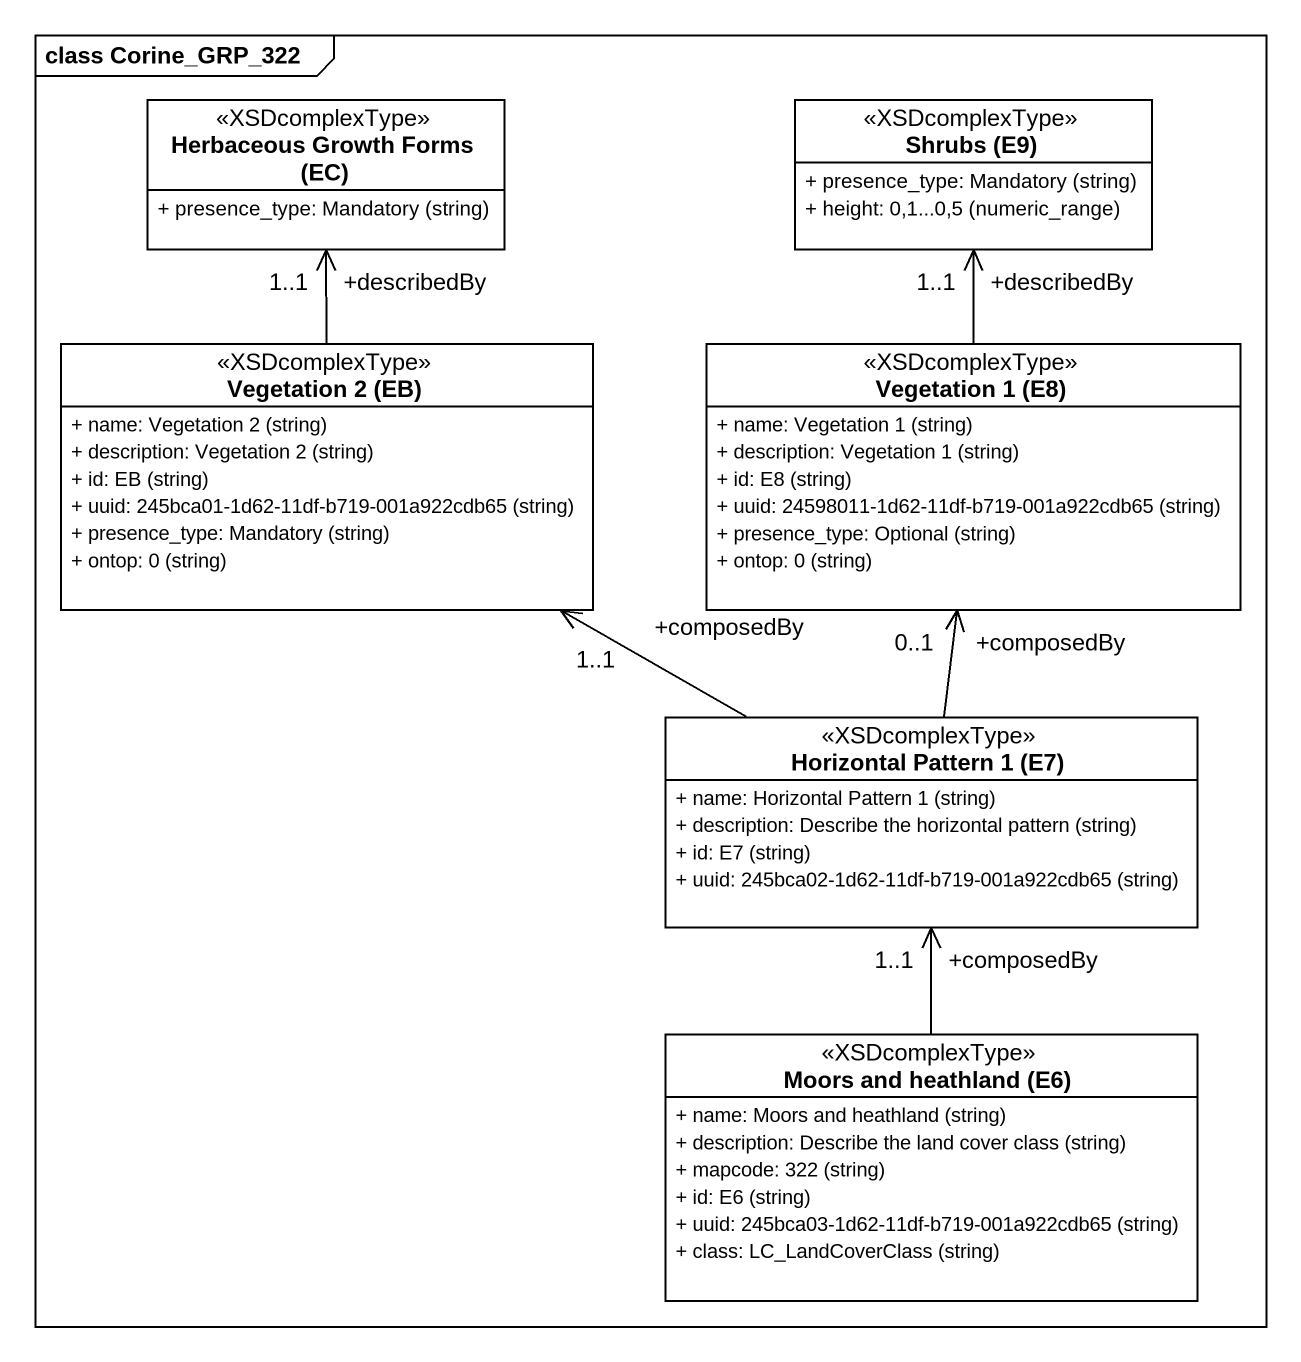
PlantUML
@startuml
mainframe class Corine_GRP_322
hide circle
hide empty members
skinparam classAttributeIconSize 0
class "Herbaceous Growth Forms (EC)" as Herbaceous_Growth_Forms_EC <<XSDcomplexType>> {
  {field} + presence_type: Mandatory (string)
}
class "Shrubs (E9)" as Shrubs_E9 <<XSDcomplexType>> {
  {field} + presence_type: Mandatory (string)
  {field} + height: 0,1...0,5 (numeric_range)
}
class "Vegetation 2 (EB)" as Vegetation_2_EB <<XSDcomplexType>> {
  {field} + name: Vegetation 2 (string)
  {field} + description: Vegetation 2 (string)
  {field} + id: EB (string)
  {field} + uuid: 245bca01-1d62-11df-b719-001a922cdb65 (string)
  {field} + presence_type: Mandatory (string)
  {field} + ontop: 0 (string)
}
class "Vegetation 1 (E8)" as Vegetation_1_E8 <<XSDcomplexType>> {
  {field} + name: Vegetation 1 (string)
  {field} + description: Vegetation 1 (string)
  {field} + id: E8 (string)
  {field} + uuid: 24598011-1d62-11df-b719-001a922cdb65 (string)
  {field} + presence_type: Optional (string)
  {field} + ontop: 0 (string)
}
class "Horizontal Pattern 1 (E7)" as Horizontal_Pattern_1_E7 <<XSDcomplexType>> {
  {field} + name: Horizontal Pattern 1 (string)
  {field} + description: Describe the horizontal pattern (string)
  {field} + id: E7 (string)
  {field} + uuid: 245bca02-1d62-11df-b719-001a922cdb65 (string)
}
class "Moors and heathland (E6)" as Moors_and_heathland_E6 <<XSDcomplexType>> {
  {field} + name: Moors and heathland (string)
  {field} + description: Describe the land cover class (string)
  {field} + mapcode: 322 (string)
  {field} + id: E6 (string)
  {field} + uuid: 245bca03-1d62-11df-b719-001a922cdb65 (string)
  {field} + class: LC_LandCoverClass (string)
}
Vegetation_2_EB -up-> "+describedBy\n1..1" Herbaceous_Growth_Forms_EC
Vegetation_1_E8 -up-> "+describedBy\n1..1" Shrubs_E9
Horizontal_Pattern_1_E7 -left-> "+composedBy\n1..1" Vegetation_2_EB
Horizontal_Pattern_1_E7 -up-> "+composedBy\n0..1" Vegetation_1_E8
Moors_and_heathland_E6 -up-> "+composedBy\n1..1" Horizontal_Pattern_1_E7
@enduml
